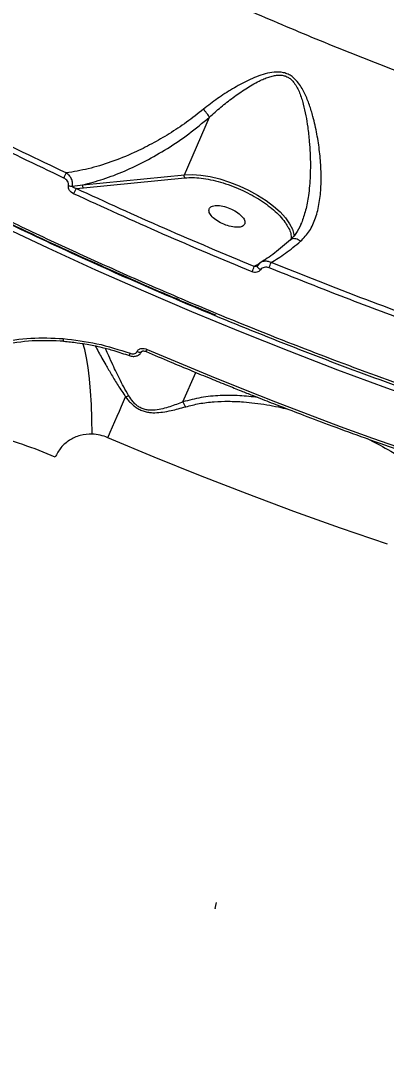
# Model space of a CAD drawing. Header units: millimetres. Extents: x -5873 to 5805, y -5301 to 4302.
# Drawn here: x -321.3 to -236.2, y 305.6 to 543.7 of the extents above; entities that cross this region are included whole.
import ezdxf

# ---------------------------------------------------------------- set-up
doc = ezdxf.new("R2010")
doc.units = ezdxf.units.MM
for name, color, linetype in [('DIKOM_ОБЪЕКТ', 7, 'Continuous'), ('DIKOM_РАЗМЕР_ЗОНА', 7, 'Continuous'), ('DIKOM_РАЗМЕР_ОБЪЕКТА', 7, 'Continuous')]:
    doc.layers.add(name, color=color, linetype=linetype)
doc.styles.add('style1', font='arial.ttf', dxfattribs={"width": 0.8})
doc.dimstyles.new('1-50', dxfattribs={"dimtxt": 300, "dimasz": 200, "dimexe": 100, "dimexo": 0, "dimgap": 100, "dimtad": 1, "dimtxsty": 'style1', "dimcen": 200, "dimclrd": 7, "dimclre": 7, "dimclrt": 7, "dimadec": 1, "dimazin": 2, "dimtfac": 1, "dimtmove": 0, "dimatfit": 2, "dimfxl": 0, "dimlwd": 25, "dimlwe": 18, "dimarcsym": 0})

# ---------------------------------------------------------------- blocks, each defined once
blk = doc.blocks.new('*D9')
at = {"layer": 'Defpoints', "color": 0, "transparency": 16777216}
for p in [(1338.11, 2802.44), (-4588.97, -1585.51), (-117.5, -1585.51)]:
    blk.add_point(p, dxfattribs=at)
at = {"layer": 'DIKOM_РАЗМЕР_ОБЪЕКТА', "color": 7, "lineweight": 18, "transparency": 16777216}
for p, q in [((1338.11, 2802.44), (-4688.97, 2802.44)), ((-117.5, -1585.51), (-4688.97, -1585.51))]:
    blk.add_line(p, q, dxfattribs=at)
at = {"layer": 'DIKOM_РАЗМЕР_ОБЪЕКТА', "color": 7, "lineweight": 25, "transparency": 16777216}
blk.add_line((-4588.97, 2602.44), (-4588.97, -1385.51), dxfattribs=at)
at = {"layer": 'DIKOM_РАЗМЕР_ОБЪЕКТА', "color": 7, "transparency": 16777216}
for points in [[(-4622.31, 2602.44), (-4555.64, 2602.44), (-4588.97, 2802.44)], [(-4622.31, -1385.51), (-4555.64, -1385.51), (-4588.97, -1585.51)]]:
    blk.add_solid(points, dxfattribs=at)
at = {"layer": 'DIKOM_РАЗМЕР_ОБЪЕКТА', "color": 7, "transparency": 16777216, "insert": (-4842.15, 460.98), "char_height": 300, "attachment_point": 5, "rotation": 90, "style": 'style1'}
blk.add_mtext('4400', dxfattribs=at)
blk = doc.blocks.new('*D10')
at = {"layer": 'Defpoints', "color": 0, "transparency": 16777216}
for p in [(4304.51, 1053.39), (-1538.59, -1332.39), (4304.51, -4224.84)]:
    blk.add_point(p, dxfattribs=at)
at = {"layer": 'DIKOM_РАЗМЕР_ОБЪЕКТА', "color": 7, "lineweight": 18, "transparency": 16777216}
for p, q in [((4304.51, 1053.39), (4304.51, -4324.84)), ((-1538.59, -1332.39), (-1538.59, -4324.84))]:
    blk.add_line(p, q, dxfattribs=at)
at = {"layer": 'DIKOM_РАЗМЕР_ОБЪЕКТА', "color": 7, "lineweight": 25, "transparency": 16777216}
blk.add_line((-1338.59, -4224.84), (4104.51, -4224.84), dxfattribs=at)
at = {"layer": 'DIKOM_РАЗМЕР_ОБЪЕКТА', "color": 7, "transparency": 16777216}
for points in [[(-1338.59, -4191.51), (-1338.59, -4258.18), (-1538.59, -4224.84)], [(4104.51, -4191.51), (4104.51, -4258.18), (4304.51, -4224.84)]]:
    blk.add_solid(points, dxfattribs=at)
at = {"layer": 'DIKOM_РАЗМЕР_ОБЪЕКТА', "color": 7, "transparency": 16777216, "insert": (1679.28, -3971.67), "char_height": 300, "attachment_point": 5, "style": 'style1'}
blk.add_mtext('5850', dxfattribs=at)
blk = doc.blocks.new('*D11')
at = {"layer": 'Defpoints', "color": 0, "transparency": 16777216}
for p in [(-510, 4302.44), (-5422.89, -3651.6), (284.83, -3651.6)]:
    blk.add_point(p, dxfattribs=at)
at = {"layer": 'DIKOM_РАЗМЕР_ЗОНА', "color": 7, "lineweight": 18, "transparency": 16777216}
for p, q in [((-510, 4302.44), (-5522.89, 4302.44)), ((284.83, -3651.6), (-5522.89, -3651.6))]:
    blk.add_line(p, q, dxfattribs=at)
at = {"layer": 'DIKOM_РАЗМЕР_ЗОНА', "color": 7, "lineweight": 25, "transparency": 16777216}
blk.add_line((-5422.89, 4102.44), (-5422.89, -3451.6), dxfattribs=at)
at = {"layer": 'DIKOM_РАЗМЕР_ЗОНА', "color": 7, "transparency": 16777216}
for points in [[(-5456.22, 4102.44), (-5389.56, 4102.44), (-5422.89, 4302.44)], [(-5456.22, -3451.6), (-5389.56, -3451.6), (-5422.89, -3651.6)]]:
    blk.add_solid(points, dxfattribs=at)
at = {"layer": 'DIKOM_РАЗМЕР_ЗОНА', "color": 7, "transparency": 16777216, "insert": (-5676.06, -474.49), "char_height": 300, "attachment_point": 5, "rotation": 90, "style": 'style1'}
blk.add_mtext('7950', dxfattribs=at)

msp = doc.modelspace()

# ---------------------------------------------------------------- linework, layer by layer
at = {"layer": 'DIKOM_ОБЪЕКТ', "color": 7, "linetype": 'Continuous', "lineweight": 15}
for p, q in [((-283.201, 507.828), (-277.408, 521.207)), ((-306.808, 505.494), (-283.201, 507.828)), ((-309.254, 505.217), (-306.808, 505.494)), ((-306.679, 504.801), (-283.073, 507.135)), ((-308.374, 504.64), (-306.679, 504.801)), ((-256.005, 496.64), (-256.208, 496.243)), ((-293.127, 466.773), (-293.122, 466.788)), ((-294.215, 466.768), (-294.248, 466.69)), ((-293.161, 466.695), (-293.127, 466.773)), ((-283.539, 455.017), (-280.567, 461.879)), ((-276.07, 337.188), (-275.746, 338.629)), ((-276.07, 337.188), (-276.085, 337.1))]:
    msp.add_line(p, q, dxfattribs=at)
at = {"layer": 'DIKOM_ОБЪЕКТ', "color": 7, "linetype": 'Continuous', "lineweight": 15, "flags": 128}
for points in [[(-283.201, 507.828), (-281.377, 507.888), (-279.375, 507.746), (-277.237, 507.405), (-275.011, 506.873), (-272.744, 506.161), (-270.485, 505.284), (-268.285, 504.262), (-266.189, 503.116), (-264.245, 501.872), (-262.493, 500.556), (-260.973, 499.198), (-259.716, 497.826), (-258.751, 496.47), (-258.098, 495.16), (-257.771, 493.923), (-257.736, 493.526)], [(-347.616, 506.859), (-336.822, 501.396), (-325.927, 496.057), (-314.941, 490.847), (-303.873, 485.769), (-292.733, 480.828), (-281.529, 476.029), (-270.272, 471.374), (-258.97, 466.868), (-247.633, 462.516), (-236.271, 458.32), (-224.893, 454.284)], [(-265.533, 485.739), (-265.736, 485.871), (-265.92, 486.021), (-266.074, 486.178), (-266.187, 486.335), (-266.255, 486.481), (-266.273, 486.608), (-266.24, 486.709), (-266.157, 486.777)], [(-311.379, 469.741), (-311.375, 469.576), (-311.364, 469.431), (-311.345, 469.31), (-311.321, 469.218), (-311.292, 469.158), (-311.258, 469.132), (-311.221, 469.141), (-311.183, 469.185)], [(-304.644, 447.526), (-304.692, 451.073), (-304.809, 454.427), (-304.992, 457.554), (-305.241, 460.424), (-305.552, 463.008), (-305.923, 465.281), (-306.35, 467.22), (-306.788, 468.691)], [(-291.871, 467.229), (-284.44, 464.084), (-276.986, 461.002), (-269.512, 457.985), (-262.021, 455.035), (-254.515, 452.152), (-246.997, 449.337), (-239.47, 446.591), (-231.937, 443.916)], [(-293.157, 466.706), (-293.196, 466.642), (-293.317, 466.564), (-293.499, 466.53), (-293.727, 466.54), (-293.984, 466.595), (-294.248, 466.69)], [(-294.215, 466.768), (-293.95, 466.673), (-293.693, 466.618), (-293.465, 466.608), (-293.283, 466.642), (-293.162, 466.719), (-293.127, 466.773)], [(-300.986, 446.695), (-300.424, 447.991), (-299.874, 449.259), (-299.336, 450.498), (-298.811, 451.706), (-298.299, 452.88), (-297.803, 454.019), (-297.321, 455.121), (-296.856, 456.185)], [(-236.023, 421.919), (-246.905, 425.652), (-257.778, 429.549), (-268.633, 433.605), (-279.459, 437.817), (-290.247, 442.182), (-300.986, 446.695)]]:
    msp.add_lwpolyline(points, dxfattribs=at)
at = {"layer": 'DIKOM_ОБЪЕКТ', "color": 7, "linetype": 'Continuous', "lineweight": 15}
for centre, radius, start, end in [((-300.745, 502.624), 11.413, 150.40557, 156.95164), ((-309.501, 507.116), 1.915, 250.7283, 277.41746), ((-306.216, 505.245), 0.641, 157.17337, 223.81075), ((-297.742, 498.688), 12.185, 150.75934, 157.04351), ((-282.934, 492.084), 16.89, 336.25291, 340.79035), ((-277.827, 492.47), 15.608, 336.36094, 341.14351), ((-308.383, 474.22), 17.931, 335.28345, 337.05376), ((-293.116, 465.169), 2.956, 157.09039, 168.04152), ((-297.886, 459.514), 3.485, 287.2006, 299.60591), ((-280.733, 455.843), 2.924, 196.42047, 221.87422), ((-348.386, 362.968), 86.644, 66.07357, 76.75372)]:
    msp.add_arc(centre, radius, start, end, dxfattribs=at)
for points, knots in [([(-552.729, 816.307), (-552.678, 813.628), (-552.577, 808.281), (-551.525, 799.991), (-549.826, 791.548), (-547.429, 782.95), (-544.63, 774.983), (-541.63, 767.705), (-538.606, 761.162), (-535.245, 754.586), (-531.559, 747.985), (-527.555, 741.367), (-523.243, 734.74), (-517.31, 726.209), (-509.402, 715.783), (-499.095, 703.498), (-487.945, 691.35), (-477.697, 681.058), (-468.763, 672.601), (-461.42, 665.931), (-453.877, 659.342), (-446.146, 652.84), (-438.239, 646.43), (-430.17, 640.117), (-421.211, 633.347), (-411.317, 626.152), (-400.447, 618.572), (-389.4, 611.178), (-378.199, 603.975), (-366.867, 596.972), (-355.209, 590.043), (-343.231, 583.203), (-330.94, 576.464), (-318.578, 569.957), (-306.167, 563.685), (-293.728, 557.652), (-280.184, 551.351), (-265.523, 544.848), (-249.747, 538.222), (-234.003, 531.972), (-218.325, 526.101), (-201.209, 520.071), (-182.654, 513.998), (-162.698, 508.041), (-142.898, 502.65), (-129.861, 499.574), (-123.356, 498.039)], [0, 0, 0, 0, 0.0251762, 0.0502458, 0.075209, 0.100066, 0.1248168, 0.1429873, 0.1610637, 0.1790464, 0.1969351, 0.21473, 0.2324311, 0.2500385, 0.282696, 0.3149379, 0.3467641, 0.378175, 0.3959391, 0.4135675, 0.4310605, 0.4484175, 0.4656393, 0.4827253, 0.4996757, 0.521074, 0.5422609, 0.5632357, 0.5839992, 0.604551, 0.6248908, 0.6461777, 0.667264, 0.6881494, 0.7088342, 0.7293182, 0.7496015, 0.775048, 0.8002653, 0.8252535, 0.8500122, 0.8745413, 0.9060952, 0.9375231, 0.9688251, 1, 1, 1, 1]), ([(-80.348, 419.561), (-86.741, 420.587), (-99.54, 422.642), (-119.169, 426.506), (-139.07, 430.937), (-159.223, 435.983), (-179.566, 441.617), (-200.046, 447.832), (-220.607, 454.611), (-241.192, 461.94), (-261.745, 469.801), (-279.901, 477.23), (-295.699, 484.051), (-309.214, 490.134), (-322.753, 496.483), (-336.293, 503.094), (-349.813, 509.966), (-363.29, 517.096), (-378.517, 525.478), (-395.395, 535.227), (-413.763, 546.45), (-431.808, 558.125), (-449.452, 570.227), (-462.791, 579.945), (-472.168, 587.066), (-477.827, 591.457), (-483.412, 595.888), (-488.919, 600.355), (-494.345, 604.858), (-499.688, 609.396), (-508.034, 616.655), (-519.086, 626.717), (-531.906, 639.249), (-543.59, 651.536), (-554.175, 663.538), (-563.98, 675.614), (-572.956, 687.732), (-581.055, 699.857), (-588.227, 711.953), (-594.428, 723.983), (-599.611, 735.909), (-603.734, 747.69), (-606.757, 759.285), (-608.641, 770.652), (-609.356, 781.751), (-608.842, 792.526), (-607.182, 802.981), (-605.022, 809.562), (-603.938, 812.866)], [0, 0, 0, 0, 0.0248238, 0.0496902, 0.074599, 0.0995503, 0.1245438, 0.1495799, 0.1746583, 0.199779, 0.2249423, 0.2501482, 0.2668665, 0.2837595, 0.3008272, 0.3180693, 0.3354862, 0.3530774, 0.3708432, 0.396007, 0.4215132, 0.4473613, 0.4735514, 0.5000836, 0.5092169, 0.5183856, 0.5275897, 0.5368291, 0.5461039, 0.555414, 0.5647593, 0.5906386, 0.6167852, 0.6407872, 0.66501, 0.6894536, 0.714118, 0.7390032, 0.7641093, 0.7894361, 0.8149838, 0.8407522, 0.8667415, 0.8929516, 0.9193825, 0.9460342, 0.9729067, 1, 1, 1, 1]), ([(-604.271, 811.75), (-604.502, 811.099), (-605.016, 809.652), (-605.682, 807.484), (-606.274, 805.377), (-606.724, 803.599), (-607.075, 802.094), (-607.727, 799.067), (-608.489, 794.53), (-609.082, 788.328), (-609.32, 780.59), (-608.783, 770.969), (-606.976, 759.67), (-604.124, 748.413), (-600.356, 737.263), (-595.592, 725.888), (-589.846, 714.327), (-583.133, 702.603), (-575.473, 690.745), (-566.879, 678.78), (-557.371, 666.733), (-546.978, 654.641), (-535.727, 642.539), (-523.659, 630.466), (-510.795, 618.444), (-497.169, 606.503), (-482.811, 594.67), (-467.754, 582.974), (-452.045, 571.452), (-435.731, 560.136), (-418.859, 549.06), (-401.464, 538.245), (-383.587, 527.718), (-365.264, 517.499), (-346.555, 507.623), (-327.51, 498.118), (-308.194, 489.013), (-288.642, 480.326), (-268.905, 472.078), (-249.025, 464.288), (-229.051, 456.975), (-209.046, 450.164), (-189.513, 444.013), (-170.503, 438.498), (-152.04, 433.589), (-137.142, 429.995), (-125.767, 427.454), (-118.054, 425.816), (-112.104, 424.616), (-107.601, 423.741), (-103.998, 423.056), (-99.491, 422.226), (-94.049, 421.265), (-87.691, 420.194), (-83.179, 419.494), (-80.769, 419.12)], [0, 0, 0, 0, 0.0053871, 0.0119681, 0.0176278, 0.0223518, 0.0261451, 0.0295439, 0.0461597, 0.0612306, 0.076301, 0.1032087, 0.1301147, 0.1545746, 0.1790797, 0.203558, 0.228013, 0.2524671, 0.2769202, 0.301372, 0.3258303, 0.350339, 0.374794, 0.399243, 0.423692, 0.4481403, 0.4725883, 0.4970624, 0.5215512, 0.5459988, 0.5704451, 0.5948919, 0.619338, 0.6437922, 0.6682944, 0.6927453, 0.7171915, 0.7416371, 0.7660834, 0.7905292, 0.8150045, 0.8394912, 0.8639377, 0.8867545, 0.9095718, 0.932389, 0.9424293, 0.9524041, 0.9615748, 0.9650633, 0.9695977, 0.9753659, 0.9823703, 0.9905855, 1, 1, 1, 1]), ([(-311.247, 507.092), (-317.766, 510.21), (-330.901, 516.493), (-350.341, 526.51), (-369.732, 537.008), (-382.353, 544.365), (-388.71, 548.07)], [0, 0, 0, 0, 0.2444823, 0.4926435, 0.7444823, 1, 1, 1, 1]), ([(-310.669, 508.26), (-317.329, 511.447), (-330.629, 517.811), (-350.15, 527.887), (-369.337, 538.288), (-381.745, 545.524), (-387.958, 549.147)], [0, 0, 0, 0, 0.2503513, 0.5000025, 0.7496509, 1, 1, 1, 1]), ([(-256.193, 492.385), (-255.467, 493.143), (-254.018, 494.656), (-252.637, 497.786), (-251.778, 501.309), (-251.404, 505.14), (-251.414, 509.131), (-251.751, 513.212), (-252.377, 517.319), (-253.19, 520.949), (-254.133, 524.078), (-255.164, 526.705), (-256.432, 528.997), (-257.847, 530.509), (-259.107, 531.261), (-260.5, 531.731), (-262.335, 531.786), (-265.122, 531.207), (-268.388, 529.867), (-272.06, 527.857), (-275.552, 525.601), (-277.703, 523.924), (-278.777, 523.086)], [0, 0, 0, 0, 0.061383, 0.1225869, 0.1840346, 0.2452841, 0.3071262, 0.368941, 0.4310803, 0.4937474, 0.5355616, 0.5777757, 0.62068, 0.6531794, 0.6695801, 0.6860907, 0.7186458, 0.7504991, 0.8138446, 0.8764857, 0.9383028, 1, 1, 1, 1]), ([(-277.406, 521.216), (-276.519, 522.015), (-274.75, 523.607), (-271.922, 525.822), (-268.981, 527.876), (-266.564, 529.3), (-264.749, 530.148), (-263.639, 530.577), (-262.584, 530.877), (-261.612, 531.027), (-260.7, 531.032), (-259.819, 530.86), (-259.001, 530.48), (-258.287, 529.92), (-257.308, 528.794), (-256.368, 526.878), (-255.555, 524.276), (-254.968, 521.601), (-254.5, 518.693), (-254.18, 515.787), (-253.985, 512.819), (-253.92, 510.158), (-253.966, 507.628), (-254.109, 505.28), (-254.415, 502.572), (-254.949, 499.606), (-255.662, 497.604), (-256.005, 496.64)], [0, 0, 0, 0, 0.0623008, 0.1243309, 0.186536, 0.2490426, 0.2705836, 0.2914341, 0.311351, 0.3279354, 0.3427308, 0.3587038, 0.3742403, 0.3891975, 0.405683, 0.4520036, 0.499892, 0.548794, 0.5950033, 0.6533898, 0.7007946, 0.7498078, 0.7924254, 0.8339761, 0.8749271, 0.9398101, 1, 1, 1, 1]), ([(-278.777, 523.086), (-280.079, 522.058), (-282.676, 520.008), (-286.705, 517.345), (-290.776, 514.985), (-295.318, 512.733), (-300.275, 510.739), (-305.589, 509.115), (-308.971, 508.546), (-310.669, 508.26)], [0, 0, 0, 0, 0.1251696, 0.2496211, 0.3741601, 0.4997862, 0.6664106, 0.8325255, 1, 1, 1, 1]), ([(-277.406, 521.216), (-277.474, 521.34), (-277.612, 521.592), (-277.944, 522.071), (-278.34, 522.585), (-278.633, 522.921), (-278.777, 523.086)], [0, 0, 0, 0, 0.2456026, 0.500185, 0.7546309, 1, 1, 1, 1]), ([(-306.808, 505.494), (-305.23, 505.909), (-302.068, 506.74), (-297.159, 508.638), (-292.172, 511.009), (-287.162, 513.903), (-282.184, 517.258), (-278.996, 519.894), (-277.408, 521.207)], [0, 0, 0, 0, 0.1659064, 0.3325934, 0.4987842, 0.6662945, 0.8337942, 1, 1, 1, 1]), ([(-277.408, 521.207), (-277.407, 521.209), (-277.406, 521.212), (-277.406, 521.215), (-277.406, 521.216), (-277.406, 521.216)], [0, 0, 0, 0, 0.5594631, 0.7904508, 1, 1, 1, 1]), ([(-275.902, 475.186), (-278.092, 476.077), (-287.013, 479.704), (-302.49, 486.546), (-322.304, 495.694), (-341.833, 505.351), (-355.746, 512.484), (-363, 516.499), (-363.964, 517.032)], [0, 0, 0, 0, 0.0724721, 0.2951227, 0.5176276, 0.7412043, 0.96562, 1, 1, 1, 1]), ([(-309.254, 505.217), (-309.225, 505.363), (-309.168, 505.653), (-309.203, 506.259), (-309.443, 506.992), (-309.967, 507.75), (-310.437, 508.092), (-310.669, 508.26)], [0, 0, 0, 0, 0.1323149, 0.2636901, 0.5173246, 0.7613578, 1, 1, 1, 1]), ([(-283.073, 507.135), (-283.111, 507.178), (-283.186, 507.263), (-283.246, 507.451), (-283.258, 507.653), (-283.22, 507.769), (-283.201, 507.828)], [0, 0, 0, 0, 0.2500437, 0.5000112, 0.7499729, 1, 1, 1, 1]), ([(-310.133, 505.308), (-310.117, 505.395), (-310.085, 505.57), (-310.131, 505.936), (-310.333, 506.371), (-310.734, 506.806), (-311.076, 506.997), (-311.247, 507.092)], [0, 0, 0, 0, 0.1240517, 0.2503371, 0.499578, 0.7493503, 1, 1, 1, 1]), ([(-308.962, 503.441), (-309.142, 503.541), (-309.5, 503.74), (-309.919, 504.196), (-310.131, 504.652), (-310.183, 505.034), (-310.15, 505.218), (-310.133, 505.308)], [0, 0, 0, 0, 0.2506208, 0.500319, 0.7496711, 0.8764609, 1, 1, 1, 1]), ([(-308.374, 504.64), (-308.595, 504.699), (-308.907, 504.783), (-309.171, 504.991), (-309.252, 505.119), (-309.254, 505.186), (-309.254, 505.217)], [0, 0, 0, 0, 0.5762618, 0.8159638, 0.9148691, 1, 1, 1, 1]), ([(-283.073, 507.135), (-282.499, 507.168), (-281.331, 507.235), (-279.314, 507.08), (-277.123, 506.723), (-274.806, 506.148), (-272.454, 505.377), (-270.151, 504.439), (-267.977, 503.379), (-265.964, 502.224), (-264.112, 500.981), (-262.427, 499.649), (-260.972, 498.251), (-259.872, 496.961), (-259.422, 496.171), (-259.235, 495.841)], [0, 0, 0, 0, 0.0752721, 0.1532374, 0.2331147, 0.3139869, 0.3948547, 0.4747349, 0.5527064, 0.6279735, 0.7032435, 0.781215, 0.8610916, 0.9419605, 1, 1, 1, 1]), ([(-297.625, 484.503), (-301.422, 486.181), (-311.717, 490.728), (-325.468, 497.226), (-335.287, 502.175), (-338.808, 503.949)], [0, 0, 0, 0, 0.2726922, 0.7392316, 1, 1, 1, 1]), ([(-267.473, 485.282), (-274.401, 488.169), (-288.342, 493.979), (-302.061, 500.274), (-308.962, 503.441)], [0, 0, 0, 0, 0.4969626, 1, 1, 1, 1]), ([(-266.984, 486.527), (-273.938, 489.424), (-287.845, 495.22), (-301.531, 501.5), (-308.374, 504.64)], [0, 0, 0, 0, 0.5000023, 1, 1, 1, 1]), ([(-277.467, 499.911), (-277.314, 500.126), (-277.008, 500.556), (-275.818, 500.765), (-274.294, 500.597), (-272.611, 500.054), (-271.035, 499.222), (-269.819, 498.234), (-269.091, 497.216), (-269.148, 496.681), (-269.176, 496.413)], [0, 0, 0, 0, 0.1249997, 0.250009, 0.3749976, 0.5000027, 0.6250018, 0.7499985, 0.8750009, 1, 1, 1, 1]), ([(-269.176, 496.413), (-269.329, 496.198), (-269.636, 495.769), (-270.825, 495.559), (-272.349, 495.728), (-274.033, 496.271), (-275.608, 497.103), (-276.824, 498.091), (-277.552, 499.109), (-277.495, 499.644), (-277.467, 499.911)], [0, 0, 0, 0, 0.125006, 0.2500042, 0.3749935, 0.4999981, 0.6249977, 0.7499973, 0.8750011, 1, 1, 1, 1]), ([(-259.235, 495.841), (-259.152, 495.71), (-258.781, 495.121), (-258.453, 494.14), (-258.405, 493.36), (-258.382, 492.976)], [0, 0, 0, 0, 0.126713, 0.5700633, 1, 1, 1, 1]), ([(-256.142, 496.314), (-256.511, 495.548), (-257.199, 494.121), (-258.177, 493.149), (-258.631, 492.698)], [0, 0, 0, 0, 0.5363966, 1, 1, 1, 1]), ([(-256.193, 492.385), (-256.371, 492.508), (-256.729, 492.754), (-257.288, 492.954), (-257.792, 493.007), (-258.263, 492.94), (-258.472, 492.749), (-258.585, 492.647)], [0, 0, 0, 0, 0.2046397, 0.4102319, 0.6077836, 0.7897886, 1, 1, 1, 1]), ([(-258.553, 492.73), (-259.8, 491.644), (-262.29, 489.475), (-264.514, 488.05), (-265.624, 487.338)], [0, 0, 0, 0, 0.5006823, 1, 1, 1, 1]), ([(-263.057, 487.425), (-261.966, 488.094), (-259.784, 489.431), (-257.389, 491.401), (-256.193, 492.385)], [0, 0, 0, 0, 0.5004492, 1, 1, 1, 1]), ([(-265.856, 487.142), (-266.117, 486.999), (-266.455, 486.815), (-266.831, 486.61), (-266.945, 486.548), (-266.984, 486.527)], [0, 0, 0, 0, 0.6959667, 0.8977168, 1, 1, 1, 1]), ([(-266.329, 486.633), (-266.387, 486.605), (-266.52, 486.539), (-266.749, 486.506), (-266.904, 486.52), (-266.984, 486.527)], [0, 0, 0, 0, 0.2713548, 0.6256051, 1, 1, 1, 1]), ([(-266.258, 486.675), (-266.263, 486.672), (-266.273, 486.667), (-266.311, 486.641), (-266.329, 486.629)], [0, 0, 0, 0, 0.5244132, 1, 1, 1, 1]), ([(-265.525, 487.398), (-265.665, 487.301), (-265.952, 487.103), (-266.155, 486.82), (-266.258, 486.675)], [0, 0, 0, 0, 0.4909145, 1, 1, 1, 1]), ([(-263.057, 487.425), (-263.34, 487.537), (-263.908, 487.76), (-264.79, 487.718), (-265.438, 487.525), (-265.675, 487.267), (-265.726, 487.212)], [0, 0, 0, 0, 0.3024619, 0.6066753, 0.9154037, 1, 1, 1, 1]), ([(-263.529, 486.211), (-263.714, 486.269), (-264.083, 486.383), (-264.658, 486.341), (-265.189, 486.141), (-265.418, 485.873), (-265.533, 485.739)], [0, 0, 0, 0, 0.25019, 0.5002572, 0.7500737, 1, 1, 1, 1]), ([(-197.122, 462.128), (-202.6, 463.914), (-213.6, 467.501), (-230.171, 473.354), (-246.85, 479.55), (-257.954, 483.985), (-263.529, 486.211)], [0, 0, 0, 0, 0.2468847, 0.495846, 0.7468838, 1, 1, 1, 1]), ([(-196.795, 463.393), (-204.179, 465.82), (-218.934, 470.669), (-241.068, 478.696), (-255.724, 484.514), (-263.057, 487.425)], [0, 0, 0, 0, 0.3335115, 0.666492, 1, 1, 1, 1]), ([(-284.291, 478.699), (-285.977, 479.396), (-290.457, 481.249), (-294.872, 483.254), (-297.625, 484.503)], [0, 0, 0, 0, 0.3764247, 1, 1, 1, 1]), ([(-265.533, 485.739), (-265.644, 485.608), (-265.866, 485.348), (-266.379, 485.153), (-266.938, 485.113), (-267.295, 485.226), (-267.473, 485.282)], [0, 0, 0, 0, 0.2499469, 0.4997981, 0.7497888, 1, 1, 1, 1]), ([(-326.222, 468.888), (-323.797, 469.291), (-318.949, 470.095), (-313.902, 469.859), (-311.379, 469.741)], [0, 0, 0, 0, 0.4999979, 1, 1, 1, 1]), ([(-325.708, 468.335), (-323.336, 468.732), (-318.591, 469.525), (-313.653, 469.299), (-311.183, 469.185)], [0, 0, 0, 0, 0.5000014, 1, 1, 1, 1]), ([(-311.379, 469.741), (-308.75, 469.435), (-303.491, 468.823), (-298.389, 467.154), (-295.839, 466.32)], [0, 0, 0, 0, 0.4999993, 1, 1, 1, 1]), ([(-311.254, 469.131), (-310.2, 469.03), (-308.381, 468.855), (-306.056, 468.48), (-304.137, 468.111), (-302.058, 467.642), (-299.283, 466.908), (-297.193, 466.189), (-296.008, 465.781)], [0, 0, 0, 0, 0.2047296, 0.3536416, 0.4525502, 0.5794486, 0.7615356, 1, 1, 1, 1]), ([(-303.923, 468.051), (-303.678, 467.578), (-303.065, 466.398), (-301.694, 464.029), (-300.144, 461.376), (-298.664, 458.861), (-297.46, 457.079), (-296.856, 456.185)], [0, 0, 0, 0, 0.1810124, 0.4520951, 0.63455, 0.8165302, 1, 1, 1, 1]), ([(-296.165, 456.484), (-296.557, 457.159), (-297.339, 458.507), (-298.312, 460.455), (-299.213, 462.31), (-300.133, 464.267), (-300.951, 466.041), (-301.392, 467.075), (-301.567, 467.488)], [0, 0, 0, 0, 0.1589919, 0.3171744, 0.475723, 0.6348375, 0.8542394, 1, 1, 1, 1]), ([(-294.215, 466.768), (-294.164, 466.858), (-294.064, 467.038), (-293.814, 467.235), (-293.521, 467.371), (-293.091, 467.465), (-292.516, 467.455), (-292.086, 467.305), (-291.871, 467.229)], [0, 0, 0, 0, 0.1255031, 0.2507091, 0.3724951, 0.5014891, 0.7507057, 1, 1, 1, 1]), ([(-293.123, 466.784), (-293.117, 466.792), (-293.103, 466.812), (-293.034, 466.839), (-292.84, 466.873), (-292.502, 466.85), (-292.236, 466.767), (-292.094, 466.724)], [0, 0, 0, 0, 0.0439318, 0.1156129, 0.3447052, 0.6525613, 1, 1, 1, 1]), ([(-296.008, 465.781), (-295.718, 465.704), (-295.172, 465.558), (-294.349, 465.655), (-293.752, 465.944), (-293.358, 466.322), (-293.225, 466.576), (-293.157, 466.706)], [0, 0, 0, 0, 0.2679014, 0.5046973, 0.736113, 0.8647579, 1, 1, 1, 1]), ([(-295.839, 466.32), (-295.69, 466.277), (-295.393, 466.191), (-294.931, 466.202), (-294.576, 466.326), (-294.349, 466.506), (-294.281, 466.63), (-294.248, 466.69)], [0, 0, 0, 0, 0.2497694, 0.4990871, 0.7487624, 0.8771603, 1, 1, 1, 1]), ([(-292.094, 466.725), (-290.231, 465.931), (-286.706, 464.429), (-281.702, 462.342), (-277.291, 460.527), (-273.474, 458.979), (-270.255, 457.687), (-267.538, 456.607), (-264.499, 455.41), (-260.542, 453.866), (-255.162, 451.802), (-248.584, 449.329), (-240.805, 446.471), (-235.215, 444.495), (-232.221, 443.436)], [0, 0, 0, 0, 0.0941647, 0.1782535, 0.2522639, 0.3161955, 0.3700504, 0.413828, 0.4524758, 0.5223091, 0.611978, 0.7214856, 0.850825, 1, 1, 1, 1]), ([(-296.856, 456.185), (-296.654, 455.921), (-296.269, 455.419), (-295.596, 454.686), (-294.859, 454.022), (-294.008, 453.434), (-293.072, 452.979), (-292.078, 452.682), (-291.057, 452.53), (-289.774, 452.487), (-288.146, 452.636), (-286.351, 452.978), (-284.568, 453.416), (-283.479, 453.728), (-282.911, 453.891)], [0, 0, 0, 0, 0.0657714, 0.1255229, 0.1907293, 0.2507485, 0.3130604, 0.3760175, 0.4354995, 0.5005667, 0.6150198, 0.7506229, 0.8698314, 1, 1, 1, 1]), ([(-283.539, 455.017), (-284.028, 454.823), (-285.006, 454.437), (-286.562, 453.893), (-288.2, 453.412), (-289.679, 453.121), (-290.918, 453.052), (-291.878, 453.121), (-292.816, 453.354), (-293.695, 453.774), (-294.468, 454.35), (-295.347, 455.24), (-295.841, 455.991), (-296.165, 456.484)], [0, 0, 0, 0, 0.1249881, 0.2496942, 0.3746884, 0.499929, 0.5661959, 0.6249173, 0.6880743, 0.7498205, 0.8089114, 0.8747929, 1, 1, 1, 1]), ([(-266.126, 456.052), (-267.539, 456.211), (-270.47, 456.543), (-274.883, 456.546), (-279.316, 456.156), (-282.141, 455.394), (-283.539, 455.017)], [0, 0, 0, 0, 0.2386658, 0.4953263, 0.7503736, 1, 1, 1, 1]), ([(-282.911, 453.891), (-281.875, 454.156), (-279.704, 454.709), (-276.39, 455.084), (-272.939, 455.203), (-269.791, 455.073), (-266.796, 454.777), (-264.088, 454.381), (-261.524, 453.905), (-259.897, 453.519), (-259.177, 453.349)], [0, 0, 0, 0, 0.1365093, 0.2860453, 0.4227735, 0.5720483, 0.6801992, 0.7965874, 0.9098518, 1, 1, 1, 1]), ([(-304.644, 447.526), (-305.592, 447.476), (-307.485, 447.374), (-309.975, 446.192), (-312.013, 444.463), (-312.835, 442.932), (-313.246, 442.167)], [0, 0, 0, 0, 0.2506959, 0.5004284, 0.7502506, 1, 1, 1, 1]), ([(-300.986, 446.695), (-301.58, 446.919), (-302.769, 447.367), (-304.019, 447.473), (-304.644, 447.526)], [0, 0, 0, 0, 0.5004493, 1, 1, 1, 1]), ([(-240.763, 446.478), (-239.147, 445.67), (-235.564, 443.878), (-232.11, 441.614), (-230.214, 440.371)], [0, 0, 0, 0, 0.4510249, 1, 1, 1, 1])]:
    msp.add_open_spline(points, degree=3, knots=knots, dxfattribs=at)

# ---------------------------------------------------------------- dimensions: what is measured, and where the dimension line sits
at = {"layer": 'DIKOM_РАЗМЕР_ЗОНА'}
dim = msp.add_linear_dim(base=(-5422.889, -3651.603), p1=(-510.005, 4302.437), p2=(284.83, -3651.603), angle=90, text='7950', dimstyle='1-50', dxfattribs=at)
dim.commit()
dim.dimension.update_dxf_attribs({"geometry": '*D11', "text_midpoint": (-5422.889, -474.491), "dimtype": 160})
at = {"layer": 'DIKOM_РАЗМЕР_ОБЪЕКТА'}
dim = msp.add_linear_dim(base=(-4588.973, -1585.515), p1=(1338.114, 2802.437), p2=(-117.504, -1585.515), angle=90, text='4400', dimstyle='1-50', dxfattribs=at)
dim.commit()
dim.dimension.update_dxf_attribs({"geometry": '*D9', "text_midpoint": (-4588.973, 460.978), "dimtype": 160})
dim = msp.add_linear_dim(base=(4304.512, -4224.842), p1=(-1538.592, -1332.389), p2=(4304.512, 1053.391), text='5850', dimstyle='1-50', dxfattribs=at)
dim.commit()
dim.dimension.update_dxf_attribs({"geometry": '*D10', "text_midpoint": (1679.282, -4224.842), "dimtype": 160})

doc.saveas('drawing.dxf')
